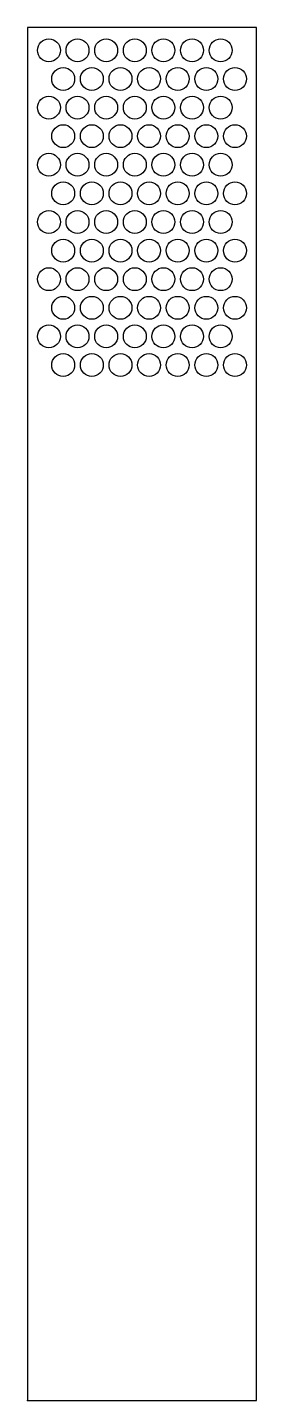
# Model space of a CAD drawing. Header units: millimetres. Extents: x 0 to 2, y 0 to 12.
import ezdxf

# ---------------------------------------------------------------- set-up
doc = ezdxf.new("R2010")
doc.units = ezdxf.units.MM
doc.header["$MEASUREMENT"] = 0
doc.layers.add('test v2_Sketch1', color=7, linetype='Continuous')

msp = doc.modelspace()

# ---------------------------------------------------------------- linework, layer by layer
at = {"layer": 'test v2_Sketch1'}
for p, q in [((2, 12), (0, 12)), ((0, 12), (0, 0)), ((2, 0), (2, 12)), ((0, 0), (2, 0))]:
    msp.add_line(p, q, dxfattribs=at)
for centre in [(0.187, 11.8), (0.437, 11.8), (0.687, 11.8), (0.937, 11.8), (1.187, 11.8), (1.437, 11.8), (1.687, 11.8), (0.312, 11.55), (0.562, 11.55), (0.812, 11.55), (1.062, 11.55), (1.312, 11.55), (1.562, 11.55), (1.812, 11.55), (0.187, 11.3), (0.437, 11.3), (0.687, 11.3), (0.937, 11.3), (1.187, 11.3), (1.437, 11.3), (1.687, 11.3), (0.312, 11.05), (0.562, 11.05), (0.812, 11.05), (1.062, 11.05), (1.312, 11.05), (1.562, 11.05), (1.812, 11.05), (0.187, 10.8), (0.437, 10.8), (0.687, 10.8), (0.937, 10.8), (1.187, 10.8), (1.437, 10.8), (1.687, 10.8), (0.312, 10.55), (0.562, 10.55), (0.812, 10.55), (1.062, 10.55), (1.312, 10.55), (1.562, 10.55), (1.812, 10.55), (0.187, 10.3), (0.437, 10.3), (0.687, 10.3), (0.937, 10.3), (1.187, 10.3), (1.437, 10.3), (1.687, 10.3), (0.312, 10.05), (0.562, 10.05), (0.812, 10.05), (1.062, 10.05), (1.312, 10.05), (1.562, 10.05), (1.812, 10.05), (0.187, 9.8), (0.437, 9.8), (0.687, 9.8), (0.937, 9.8), (1.187, 9.8), (1.437, 9.8), (1.687, 9.8), (0.312, 9.55), (0.562, 9.55), (0.812, 9.55), (1.062, 9.55), (1.312, 9.55), (1.562, 9.55), (1.812, 9.55), (0.187, 9.3), (0.437, 9.3), (0.687, 9.3), (0.937, 9.3), (1.187, 9.3), (1.437, 9.3), (1.687, 9.3), (0.312, 9.05), (0.562, 9.05), (0.812, 9.05), (1.062, 9.05), (1.312, 9.05), (1.562, 9.05), (1.812, 9.05)]:
    msp.add_circle(centre, 0.1, dxfattribs=at)
msp.add_point((0, 0), dxfattribs=at)

doc.saveas('drawing.dxf')
